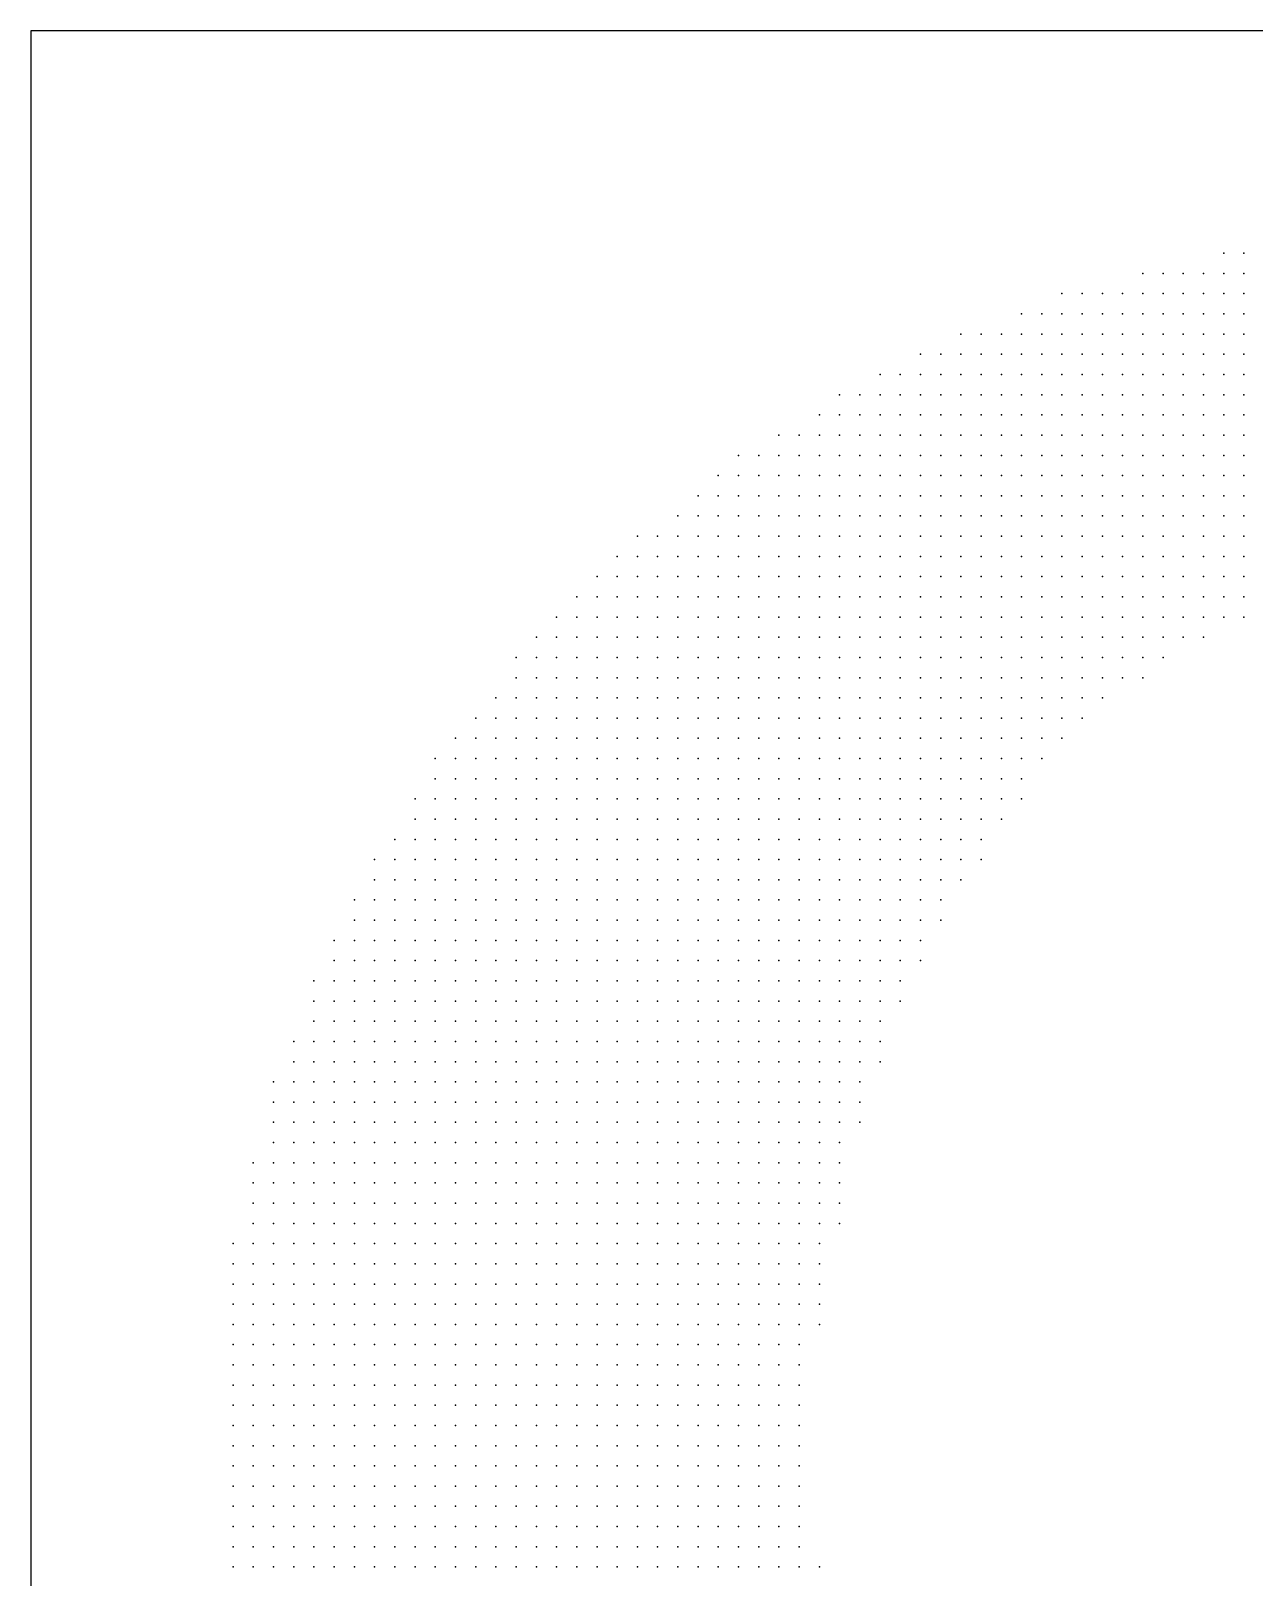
# Model space of a CAD drawing. Header units: millimetres. Extents: x 2848 to 6961, y 1568 to 7914.
# Drawn here: x 3448.3 to 3508.8, y 1643.8 to 1720.3 of the extents above; entities that cross this region are included whole.
import ezdxf

# ---------------------------------------------------------------- set-up
doc = ezdxf.new("R2010")
doc.units = ezdxf.units.MM
doc.header["$PDSIZE"] = -2

msp = doc.modelspace()

# ---------------------------------------------------------------- linework, layer by layer
msp.add_lwpolyline([(3448.282, 1580.289), (3588.282, 1580.289), (3588.282, 1720.289), (3448.282, 1720.289)], close=True)
at = {"color": 240, "true_color": 0xff1a2e}
for p in [(3507.282, 1709.289), (3508.282, 1709.289), (3503.282, 1708.289), (3504.282, 1708.289), (3505.282, 1708.289), (3506.282, 1708.289), (3507.282, 1708.289), (3508.282, 1708.289), (3499.282, 1707.289), (3500.282, 1707.289), (3501.282, 1707.289), (3502.282, 1707.289), (3503.282, 1707.289), (3504.282, 1707.289), (3505.282, 1707.289), (3506.282, 1707.289), (3507.282, 1707.289), (3508.282, 1707.289), (3497.282, 1706.289), (3498.282, 1706.289), (3499.282, 1706.289), (3500.282, 1706.289), (3501.282, 1706.289), (3502.282, 1706.289), (3503.282, 1706.289), (3504.282, 1706.289), (3505.282, 1706.289), (3506.282, 1706.289), (3507.282, 1706.289), (3508.282, 1706.289), (3494.282, 1705.289), (3495.282, 1705.289), (3496.282, 1705.289), (3497.282, 1705.289), (3498.282, 1705.289), (3499.282, 1705.289), (3500.282, 1705.289), (3501.282, 1705.289), (3502.282, 1705.289), (3503.282, 1705.289), (3504.282, 1705.289), (3505.282, 1705.289), (3506.282, 1705.289), (3507.282, 1705.289), (3508.282, 1705.289), (3492.282, 1704.289), (3493.282, 1704.289), (3494.282, 1704.289), (3495.282, 1704.289), (3496.282, 1704.289), (3497.282, 1704.289), (3498.282, 1704.289), (3499.282, 1704.289), (3500.282, 1704.289), (3501.282, 1704.289), (3502.282, 1704.289), (3503.282, 1704.289), (3504.282, 1704.289), (3505.282, 1704.289), (3506.282, 1704.289), (3507.282, 1704.289), (3508.282, 1704.289), (3490.282, 1703.289), (3491.282, 1703.289), (3492.282, 1703.289), (3493.282, 1703.289), (3494.282, 1703.289), (3495.282, 1703.289), (3496.282, 1703.289), (3497.282, 1703.289), (3498.282, 1703.289), (3499.282, 1703.289), (3500.282, 1703.289), (3501.282, 1703.289), (3502.282, 1703.289), (3503.282, 1703.289), (3504.282, 1703.289), (3505.282, 1703.289), (3506.282, 1703.289), (3507.282, 1703.289), (3508.282, 1703.289), (3488.282, 1702.289), (3489.282, 1702.289), (3490.282, 1702.289), (3491.282, 1702.289), (3492.282, 1702.289), (3493.282, 1702.289), (3494.282, 1702.289), (3495.282, 1702.289), (3496.282, 1702.289), (3497.282, 1702.289), (3498.282, 1702.289), (3499.282, 1702.289), (3500.282, 1702.289), (3501.282, 1702.289), (3502.282, 1702.289), (3503.282, 1702.289), (3504.282, 1702.289), (3505.282, 1702.289), (3506.282, 1702.289), (3507.282, 1702.289), (3508.282, 1702.289), (3487.282, 1701.289), (3488.282, 1701.289), (3489.282, 1701.289), (3490.282, 1701.289), (3491.282, 1701.289), (3492.282, 1701.289), (3493.282, 1701.289), (3494.282, 1701.289), (3495.282, 1701.289), (3496.282, 1701.289), (3497.282, 1701.289), (3498.282, 1701.289), (3499.282, 1701.289), (3500.282, 1701.289), (3501.282, 1701.289), (3502.282, 1701.289), (3503.282, 1701.289), (3504.282, 1701.289), (3505.282, 1701.289), (3506.282, 1701.289), (3507.282, 1701.289), (3508.282, 1701.289), (3485.282, 1700.289), (3486.282, 1700.289), (3487.282, 1700.289), (3488.282, 1700.289), (3489.282, 1700.289), (3490.282, 1700.289), (3491.282, 1700.289), (3492.282, 1700.289), (3493.282, 1700.289), (3494.282, 1700.289), (3495.282, 1700.289), (3496.282, 1700.289), (3497.282, 1700.289), (3498.282, 1700.289), (3499.282, 1700.289), (3500.282, 1700.289), (3501.282, 1700.289), (3502.282, 1700.289), (3503.282, 1700.289), (3504.282, 1700.289), (3505.282, 1700.289), (3508.282, 1700.289), (3483.282, 1699.289), (3484.282, 1699.289), (3485.282, 1699.289), (3486.282, 1699.289), (3487.282, 1699.289), (3488.282, 1699.289), (3489.282, 1699.289), (3490.282, 1699.289), (3491.282, 1699.289), (3492.282, 1699.289), (3493.282, 1699.289), (3494.282, 1699.289), (3495.282, 1699.289), (3496.282, 1699.289), (3497.282, 1699.289), (3498.282, 1699.289), (3499.282, 1699.289), (3500.282, 1699.289), (3501.282, 1699.289), (3502.282, 1699.289), (3503.282, 1699.289), (3504.282, 1699.289), (3505.282, 1699.289), (3506.282, 1699.289), (3508.282, 1699.289), (3482.282, 1698.289), (3483.282, 1698.289), (3484.282, 1698.289), (3485.282, 1698.289), (3486.282, 1698.289), (3487.282, 1698.289), (3488.282, 1698.289), (3489.282, 1698.289), (3490.282, 1698.289), (3491.282, 1698.289), (3492.282, 1698.289), (3493.282, 1698.289), (3494.282, 1698.289), (3495.282, 1698.289), (3496.282, 1698.289), (3497.282, 1698.289), (3498.282, 1698.289), (3499.282, 1698.289), (3500.282, 1698.289), (3501.282, 1698.289), (3502.282, 1698.289), (3503.282, 1698.289), (3504.282, 1698.289), (3505.282, 1698.289), (3508.282, 1698.289), (3481.282, 1697.289), (3482.282, 1697.289), (3483.282, 1697.289), (3484.282, 1697.289), (3485.282, 1697.289), (3486.282, 1697.289), (3487.282, 1697.289), (3488.282, 1697.289), (3489.282, 1697.289), (3490.282, 1697.289), (3491.282, 1697.289), (3492.282, 1697.289), (3493.282, 1697.289), (3494.282, 1697.289), (3495.282, 1697.289), (3496.282, 1697.289), (3497.282, 1697.289), (3498.282, 1697.289), (3499.282, 1697.289), (3500.282, 1697.289), (3501.282, 1697.289), (3502.282, 1697.289), (3503.282, 1697.289), (3504.282, 1697.289), (3505.282, 1697.289), (3507.282, 1697.289), (3480.282, 1696.289), (3481.282, 1696.289), (3482.282, 1696.289), (3483.282, 1696.289), (3484.282, 1696.289), (3485.282, 1696.289), (3486.282, 1696.289), (3487.282, 1696.289), (3488.282, 1696.289), (3489.282, 1696.289), (3490.282, 1696.289), (3491.282, 1696.289), (3492.282, 1696.289), (3493.282, 1696.289), (3494.282, 1696.289), (3495.282, 1696.289), (3496.282, 1696.289), (3497.282, 1696.289), (3498.282, 1696.289), (3499.282, 1696.289), (3500.282, 1696.289), (3501.282, 1696.289), (3502.282, 1696.289), (3503.282, 1696.289), (3504.282, 1696.289), (3505.282, 1696.289), (3506.282, 1696.289), (3478.282, 1695.289), (3479.282, 1695.289), (3480.282, 1695.289), (3481.282, 1695.289), (3482.282, 1695.289), (3483.282, 1695.289), (3484.282, 1695.289), (3485.282, 1695.289), (3486.282, 1695.289), (3487.282, 1695.289), (3488.282, 1695.289), (3489.282, 1695.289), (3490.282, 1695.289), (3491.282, 1695.289), (3492.282, 1695.289), (3493.282, 1695.289), (3494.282, 1695.289), (3495.282, 1695.289), (3496.282, 1695.289), (3497.282, 1695.289), (3498.282, 1695.289), (3499.282, 1695.289), (3500.282, 1695.289), (3501.282, 1695.289), (3502.282, 1695.289), (3503.282, 1695.289), (3504.282, 1695.289), (3505.282, 1695.289), (3477.282, 1694.289), (3478.282, 1694.289), (3479.282, 1694.289), (3480.282, 1694.289), (3481.282, 1694.289), (3482.282, 1694.289), (3483.282, 1694.289), (3484.282, 1694.289), (3485.282, 1694.289), (3486.282, 1694.289), (3487.282, 1694.289), (3488.282, 1694.289), (3489.282, 1694.289), (3490.282, 1694.289), (3491.282, 1694.289), (3492.282, 1694.289), (3493.282, 1694.289), (3494.282, 1694.289), (3495.282, 1694.289), (3496.282, 1694.289), (3497.282, 1694.289), (3498.282, 1694.289), (3499.282, 1694.289), (3500.282, 1694.289), (3501.282, 1694.289), (3502.282, 1694.289), (3503.282, 1694.289), (3504.282, 1694.289), (3505.282, 1694.289), (3476.282, 1693.289), (3480.282, 1693.289), (3482.282, 1693.289), (3483.282, 1693.289), (3484.282, 1693.289), (3485.282, 1693.289), (3486.282, 1693.289), (3487.282, 1693.289), (3488.282, 1693.289), (3489.282, 1693.289), (3490.282, 1693.289), (3491.282, 1693.289), (3492.282, 1693.289), (3493.282, 1693.289), (3494.282, 1693.289), (3495.282, 1693.289), (3496.282, 1693.289), (3497.282, 1693.289), (3499.282, 1693.289), (3500.282, 1693.289), (3501.282, 1693.289), (3475.282, 1692.289), (3476.282, 1692.289), (3482.282, 1692.289), (3483.282, 1692.289), (3484.282, 1692.289), (3485.282, 1692.289), (3486.282, 1692.289), (3487.282, 1692.289), (3488.282, 1692.289), (3489.282, 1692.289), (3490.282, 1692.289), (3491.282, 1692.289), (3492.282, 1692.289), (3493.282, 1692.289), (3494.282, 1692.289), (3495.282, 1692.289), (3496.282, 1692.289), (3497.282, 1692.289), (3502.282, 1692.289), (3474.282, 1691.289), (3475.282, 1691.289), (3476.282, 1691.289), (3478.282, 1691.289), (3480.282, 1691.289), (3482.282, 1691.289), (3483.282, 1691.289), (3484.282, 1691.289), (3485.282, 1691.289), (3486.282, 1691.289), (3487.282, 1691.289), (3488.282, 1691.289), (3489.282, 1691.289), (3490.282, 1691.289), (3491.282, 1691.289), (3492.282, 1691.289), (3493.282, 1691.289), (3494.282, 1691.289), (3495.282, 1691.289), (3496.282, 1691.289), (3497.282, 1691.289), (3498.282, 1691.289), (3499.282, 1691.289), (3473.282, 1690.289), (3474.282, 1690.289), (3475.282, 1690.289), (3476.282, 1690.289), (3478.282, 1690.289), (3480.282, 1690.289), (3481.282, 1690.289), (3482.282, 1690.289), (3483.282, 1690.289), (3484.282, 1690.289), (3485.282, 1690.289), (3486.282, 1690.289), (3487.282, 1690.289), (3488.282, 1690.289), (3489.282, 1690.289), (3490.282, 1690.289), (3491.282, 1690.289), (3492.282, 1690.289), (3493.282, 1690.289), (3494.282, 1690.289), (3495.282, 1690.289), (3496.282, 1690.289), (3497.282, 1690.289), (3472.282, 1689.289), (3473.282, 1689.289), (3474.282, 1689.289), (3475.282, 1689.289), (3476.282, 1689.289), (3478.282, 1689.289), (3479.282, 1689.289), (3481.282, 1689.289), (3482.282, 1689.289), (3483.282, 1689.289), (3484.282, 1689.289), (3485.282, 1689.289), (3486.282, 1689.289), (3487.282, 1689.289), (3488.282, 1689.289), (3489.282, 1689.289), (3490.282, 1689.289), (3491.282, 1689.289), (3492.282, 1689.289), (3493.282, 1689.289), (3494.282, 1689.289), (3495.282, 1689.289), (3496.282, 1689.289), (3497.282, 1689.289), (3472.282, 1688.289), (3473.282, 1688.289), (3474.282, 1688.289), (3475.282, 1688.289), (3476.282, 1688.289), (3478.282, 1688.289), (3481.282, 1688.289), (3482.282, 1688.289), (3483.282, 1688.289), (3484.282, 1688.289), (3485.282, 1688.289), (3486.282, 1688.289), (3487.282, 1688.289), (3488.282, 1688.289), (3489.282, 1688.289), (3490.282, 1688.289), (3491.282, 1688.289), (3492.282, 1688.289), (3493.282, 1688.289), (3494.282, 1688.289), (3495.282, 1688.289), (3496.282, 1688.289), (3497.282, 1688.289), (3498.282, 1688.289), (3471.282, 1687.289), (3472.282, 1687.289), (3473.282, 1687.289), (3474.282, 1687.289), (3475.282, 1687.289), (3476.282, 1687.289), (3477.282, 1687.289), (3481.282, 1687.289), (3482.282, 1687.289), (3483.282, 1687.289), (3484.282, 1687.289), (3485.282, 1687.289), (3486.282, 1687.289), (3487.282, 1687.289), (3488.282, 1687.289), (3489.282, 1687.289), (3490.282, 1687.289), (3491.282, 1687.289), (3492.282, 1687.289), (3493.282, 1687.289), (3494.282, 1687.289), (3495.282, 1687.289), (3496.282, 1687.289), (3497.282, 1687.289), (3498.282, 1687.289), (3470.282, 1686.289), (3471.282, 1686.289), (3472.282, 1686.289), (3473.282, 1686.289), (3474.282, 1686.289), (3475.282, 1686.289), (3476.282, 1686.289), (3477.282, 1686.289), (3478.282, 1686.289), (3481.282, 1686.289), (3482.282, 1686.289), (3483.282, 1686.289), (3484.282, 1686.289), (3485.282, 1686.289), (3486.282, 1686.289), (3487.282, 1686.289), (3488.282, 1686.289), (3489.282, 1686.289), (3490.282, 1686.289), (3491.282, 1686.289), (3492.282, 1686.289), (3493.282, 1686.289), (3494.282, 1686.289), (3495.282, 1686.289), (3496.282, 1686.289), (3497.282, 1686.289), (3469.282, 1685.289), (3470.282, 1685.289), (3471.282, 1685.289), (3472.282, 1685.289), (3473.282, 1685.289), (3474.282, 1685.289), (3475.282, 1685.289), (3476.282, 1685.289), (3477.282, 1685.289), (3478.282, 1685.289), (3479.282, 1685.289), (3480.282, 1685.289), (3481.282, 1685.289), (3482.282, 1685.289), (3483.282, 1685.289), (3484.282, 1685.289), (3485.282, 1685.289), (3486.282, 1685.289), (3487.282, 1685.289), (3488.282, 1685.289), (3489.282, 1685.289), (3490.282, 1685.289), (3491.282, 1685.289), (3492.282, 1685.289), (3493.282, 1685.289), (3494.282, 1685.289), (3495.282, 1685.289), (3496.282, 1685.289), (3497.282, 1685.289), (3468.282, 1684.289), (3469.282, 1684.289), (3470.282, 1684.289), (3471.282, 1684.289), (3472.282, 1684.289), (3473.282, 1684.289), (3474.282, 1684.289), (3475.282, 1684.289), (3476.282, 1684.289), (3477.282, 1684.289), (3478.282, 1684.289), (3479.282, 1684.289), (3480.282, 1684.289), (3481.282, 1684.289), (3482.282, 1684.289), (3483.282, 1684.289), (3484.282, 1684.289), (3485.282, 1684.289), (3486.282, 1684.289), (3487.282, 1684.289), (3488.282, 1684.289), (3489.282, 1684.289), (3490.282, 1684.289), (3491.282, 1684.289), (3492.282, 1684.289), (3493.282, 1684.289), (3494.282, 1684.289), (3495.282, 1684.289), (3496.282, 1684.289), (3497.282, 1684.289), (3468.282, 1683.289), (3469.282, 1683.289), (3470.282, 1683.289), (3471.282, 1683.289), (3472.282, 1683.289), (3473.282, 1683.289), (3474.282, 1683.289), (3475.282, 1683.289), (3476.282, 1683.289), (3477.282, 1683.289), (3478.282, 1683.289), (3479.282, 1683.289), (3480.282, 1683.289), (3481.282, 1683.289), (3482.282, 1683.289), (3483.282, 1683.289), (3484.282, 1683.289), (3485.282, 1683.289), (3486.282, 1683.289), (3487.282, 1683.289), (3488.282, 1683.289), (3489.282, 1683.289), (3490.282, 1683.289), (3491.282, 1683.289), (3492.282, 1683.289), (3493.282, 1683.289), (3494.282, 1683.289), (3495.282, 1683.289), (3496.282, 1683.289), (3497.282, 1683.289), (3467.282, 1682.289), (3468.282, 1682.289), (3469.282, 1682.289), (3470.282, 1682.289), (3471.282, 1682.289), (3472.282, 1682.289), (3473.282, 1682.289), (3474.282, 1682.289), (3475.282, 1682.289), (3476.282, 1682.289), (3477.282, 1682.289), (3478.282, 1682.289), (3479.282, 1682.289), (3480.282, 1682.289), (3481.282, 1682.289), (3482.282, 1682.289), (3483.282, 1682.289), (3484.282, 1682.289), (3485.282, 1682.289), (3486.282, 1682.289), (3487.282, 1682.289), (3488.282, 1682.289), (3489.282, 1682.289), (3490.282, 1682.289), (3491.282, 1682.289), (3492.282, 1682.289), (3493.282, 1682.289), (3494.282, 1682.289), (3495.282, 1682.289), (3496.282, 1682.289), (3497.282, 1682.289), (3467.282, 1681.289), (3468.282, 1681.289), (3469.282, 1681.289), (3470.282, 1681.289), (3471.282, 1681.289), (3472.282, 1681.289), (3473.282, 1681.289), (3474.282, 1681.289), (3475.282, 1681.289), (3476.282, 1681.289), (3477.282, 1681.289), (3478.282, 1681.289), (3479.282, 1681.289), (3480.282, 1681.289), (3481.282, 1681.289), (3482.282, 1681.289), (3483.282, 1681.289), (3484.282, 1681.289), (3485.282, 1681.289), (3486.282, 1681.289), (3487.282, 1681.289), (3488.282, 1681.289), (3489.282, 1681.289), (3490.282, 1681.289), (3491.282, 1681.289), (3492.282, 1681.289), (3493.282, 1681.289), (3494.282, 1681.289), (3495.282, 1681.289), (3496.282, 1681.289), (3466.282, 1680.289), (3467.282, 1680.289), (3468.282, 1680.289), (3469.282, 1680.289), (3470.282, 1680.289), (3471.282, 1680.289), (3472.282, 1680.289), (3473.282, 1680.289), (3474.282, 1680.289), (3475.282, 1680.289), (3476.282, 1680.289), (3477.282, 1680.289), (3478.282, 1680.289), (3479.282, 1680.289), (3480.282, 1680.289), (3481.282, 1680.289), (3482.282, 1680.289), (3483.282, 1680.289), (3484.282, 1680.289), (3485.282, 1680.289), (3486.282, 1680.289), (3487.282, 1680.289), (3488.282, 1680.289), (3489.282, 1680.289), (3490.282, 1680.289), (3491.282, 1680.289), (3492.282, 1680.289), (3493.282, 1680.289), (3494.282, 1680.289), (3495.282, 1680.289), (3465.282, 1679.289), (3466.282, 1679.289), (3467.282, 1679.289), (3468.282, 1679.289), (3469.282, 1679.289), (3470.282, 1679.289), (3471.282, 1679.289), (3472.282, 1679.289), (3473.282, 1679.289), (3474.282, 1679.289), (3475.282, 1679.289), (3476.282, 1679.289), (3477.282, 1679.289), (3478.282, 1679.289), (3479.282, 1679.289), (3480.282, 1679.289), (3481.282, 1679.289), (3482.282, 1679.289), (3483.282, 1679.289), (3484.282, 1679.289), (3485.282, 1679.289), (3486.282, 1679.289), (3487.282, 1679.289), (3488.282, 1679.289), (3489.282, 1679.289), (3490.282, 1679.289), (3491.282, 1679.289), (3492.282, 1679.289), (3493.282, 1679.289), (3494.282, 1679.289), (3495.282, 1679.289), (3465.282, 1678.289), (3466.282, 1678.289), (3467.282, 1678.289), (3468.282, 1678.289), (3469.282, 1678.289), (3470.282, 1678.289), (3471.282, 1678.289), (3472.282, 1678.289), (3473.282, 1678.289), (3474.282, 1678.289), (3475.282, 1678.289), (3476.282, 1678.289), (3477.282, 1678.289), (3478.282, 1678.289), (3479.282, 1678.289), (3480.282, 1678.289), (3481.282, 1678.289), (3482.282, 1678.289), (3483.282, 1678.289), (3484.282, 1678.289), (3485.282, 1678.289), (3486.282, 1678.289), (3487.282, 1678.289), (3488.282, 1678.289), (3489.282, 1678.289), (3490.282, 1678.289), (3491.282, 1678.289), (3492.282, 1678.289), (3493.282, 1678.289), (3494.282, 1678.289), (3464.282, 1677.289), (3465.282, 1677.289), (3466.282, 1677.289), (3467.282, 1677.289), (3468.282, 1677.289), (3469.282, 1677.289), (3470.282, 1677.289), (3471.282, 1677.289), (3472.282, 1677.289), (3473.282, 1677.289), (3474.282, 1677.289), (3475.282, 1677.289), (3476.282, 1677.289), (3477.282, 1677.289), (3478.282, 1677.289), (3479.282, 1677.289), (3480.282, 1677.289), (3481.282, 1677.289), (3482.282, 1677.289), (3483.282, 1677.289), (3484.282, 1677.289), (3485.282, 1677.289), (3486.282, 1677.289), (3487.282, 1677.289), (3488.282, 1677.289), (3489.282, 1677.289), (3490.282, 1677.289), (3491.282, 1677.289), (3492.282, 1677.289), (3493.282, 1677.289), (3464.282, 1676.289), (3465.282, 1676.289), (3466.282, 1676.289), (3467.282, 1676.289), (3468.282, 1676.289), (3469.282, 1676.289), (3470.282, 1676.289), (3471.282, 1676.289), (3472.282, 1676.289), (3473.282, 1676.289), (3474.282, 1676.289), (3475.282, 1676.289), (3476.282, 1676.289), (3477.282, 1676.289), (3478.282, 1676.289), (3479.282, 1676.289), (3480.282, 1676.289), (3481.282, 1676.289), (3482.282, 1676.289), (3483.282, 1676.289), (3484.282, 1676.289), (3485.282, 1676.289), (3486.282, 1676.289), (3487.282, 1676.289), (3488.282, 1676.289), (3489.282, 1676.289), (3490.282, 1676.289), (3491.282, 1676.289), (3492.282, 1676.289), (3493.282, 1676.289), (3463.282, 1675.289), (3464.282, 1675.289), (3465.282, 1675.289), (3466.282, 1675.289), (3467.282, 1675.289), (3468.282, 1675.289), (3469.282, 1675.289), (3470.282, 1675.289), (3471.282, 1675.289), (3472.282, 1675.289), (3473.282, 1675.289), (3474.282, 1675.289), (3475.282, 1675.289), (3476.282, 1675.289), (3477.282, 1675.289), (3478.282, 1675.289), (3479.282, 1675.289), (3480.282, 1675.289), (3481.282, 1675.289), (3482.282, 1675.289), (3483.282, 1675.289), (3484.282, 1675.289), (3485.282, 1675.289), (3486.282, 1675.289), (3487.282, 1675.289), (3488.282, 1675.289), (3489.282, 1675.289), (3490.282, 1675.289), (3491.282, 1675.289), (3492.282, 1675.289), (3463.282, 1674.289), (3464.282, 1674.289), (3465.282, 1674.289), (3466.282, 1674.289), (3467.282, 1674.289), (3468.282, 1674.289), (3469.282, 1674.289), (3470.282, 1674.289), (3471.282, 1674.289), (3472.282, 1674.289), (3473.282, 1674.289), (3474.282, 1674.289), (3475.282, 1674.289), (3476.282, 1674.289), (3477.282, 1674.289), (3478.282, 1674.289), (3479.282, 1674.289), (3480.282, 1674.289), (3481.282, 1674.289), (3482.282, 1674.289), (3483.282, 1674.289), (3484.282, 1674.289), (3485.282, 1674.289), (3486.282, 1674.289), (3487.282, 1674.289), (3488.282, 1674.289), (3489.282, 1674.289), (3490.282, 1674.289), (3491.282, 1674.289), (3492.282, 1674.289), (3462.282, 1673.289), (3463.282, 1673.289), (3464.282, 1673.289), (3465.282, 1673.289), (3466.282, 1673.289), (3467.282, 1673.289), (3468.282, 1673.289), (3469.282, 1673.289), (3470.282, 1673.289), (3471.282, 1673.289), (3472.282, 1673.289), (3473.282, 1673.289), (3474.282, 1673.289), (3475.282, 1673.289), (3476.282, 1673.289), (3477.282, 1673.289), (3478.282, 1673.289), (3479.282, 1673.289), (3480.282, 1673.289), (3481.282, 1673.289), (3482.282, 1673.289), (3483.282, 1673.289), (3484.282, 1673.289), (3485.282, 1673.289), (3486.282, 1673.289), (3487.282, 1673.289), (3488.282, 1673.289), (3489.282, 1673.289), (3490.282, 1673.289), (3491.282, 1673.289), (3462.282, 1672.289), (3463.282, 1672.289), (3464.282, 1672.289), (3465.282, 1672.289), (3466.282, 1672.289), (3467.282, 1672.289), (3468.282, 1672.289), (3469.282, 1672.289), (3470.282, 1672.289), (3471.282, 1672.289), (3472.282, 1672.289), (3473.282, 1672.289), (3474.282, 1672.289), (3475.282, 1672.289), (3476.282, 1672.289), (3477.282, 1672.289), (3478.282, 1672.289), (3479.282, 1672.289), (3480.282, 1672.289), (3481.282, 1672.289), (3482.282, 1672.289), (3483.282, 1672.289), (3484.282, 1672.289), (3485.282, 1672.289), (3486.282, 1672.289), (3487.282, 1672.289), (3488.282, 1672.289), (3489.282, 1672.289), (3490.282, 1672.289), (3491.282, 1672.289), (3462.282, 1671.289), (3463.282, 1671.289), (3464.282, 1671.289), (3465.282, 1671.289), (3466.282, 1671.289), (3467.282, 1671.289), (3468.282, 1671.289), (3469.282, 1671.289), (3470.282, 1671.289), (3471.282, 1671.289), (3472.282, 1671.289), (3473.282, 1671.289), (3474.282, 1671.289), (3475.282, 1671.289), (3476.282, 1671.289), (3481.282, 1671.289), (3482.282, 1671.289), (3483.282, 1671.289), (3484.282, 1671.289), (3485.282, 1671.289), (3486.282, 1671.289), (3487.282, 1671.289), (3488.282, 1671.289), (3489.282, 1671.289), (3490.282, 1671.289), (3461.282, 1670.289), (3462.282, 1670.289), (3463.282, 1670.289), (3464.282, 1670.289), (3465.282, 1670.289), (3466.282, 1670.289), (3467.282, 1670.289), (3468.282, 1670.289), (3469.282, 1670.289), (3470.282, 1670.289), (3471.282, 1670.289), (3472.282, 1670.289), (3473.282, 1670.289), (3474.282, 1670.289), (3475.282, 1670.289), (3476.282, 1670.289), (3481.282, 1670.289), (3482.282, 1670.289), (3483.282, 1670.289), (3484.282, 1670.289), (3485.282, 1670.289), (3486.282, 1670.289), (3487.282, 1670.289), (3488.282, 1670.289), (3489.282, 1670.289), (3490.282, 1670.289), (3461.282, 1669.289), (3462.282, 1669.289), (3463.282, 1669.289), (3464.282, 1669.289), (3465.282, 1669.289), (3466.282, 1669.289), (3467.282, 1669.289), (3468.282, 1669.289), (3469.282, 1669.289), (3470.282, 1669.289), (3471.282, 1669.289), (3472.282, 1669.289), (3473.282, 1669.289), (3474.282, 1669.289), (3475.282, 1669.289), (3476.282, 1669.289), (3481.282, 1669.289), (3482.282, 1669.289), (3483.282, 1669.289), (3484.282, 1669.289), (3485.282, 1669.289), (3486.282, 1669.289), (3487.282, 1669.289), (3488.282, 1669.289), (3489.282, 1669.289), (3490.282, 1669.289), (3460.282, 1668.289), (3461.282, 1668.289), (3462.282, 1668.289), (3463.282, 1668.289), (3464.282, 1668.289), (3465.282, 1668.289), (3466.282, 1668.289), (3467.282, 1668.289), (3468.282, 1668.289), (3469.282, 1668.289), (3470.282, 1668.289), (3471.282, 1668.289), (3472.282, 1668.289), (3473.282, 1668.289), (3474.282, 1668.289), (3475.282, 1668.289), (3476.282, 1668.289), (3481.282, 1668.289), (3482.282, 1668.289), (3483.282, 1668.289), (3484.282, 1668.289), (3485.282, 1668.289), (3486.282, 1668.289), (3487.282, 1668.289), (3488.282, 1668.289), (3489.282, 1668.289), (3460.282, 1667.289), (3461.282, 1667.289), (3462.282, 1667.289), (3463.282, 1667.289), (3464.282, 1667.289), (3465.282, 1667.289), (3466.282, 1667.289), (3467.282, 1667.289), (3468.282, 1667.289), (3469.282, 1667.289), (3470.282, 1667.289), (3471.282, 1667.289), (3472.282, 1667.289), (3473.282, 1667.289), (3474.282, 1667.289), (3475.282, 1667.289), (3476.282, 1667.289), (3481.282, 1667.289), (3482.282, 1667.289), (3483.282, 1667.289), (3484.282, 1667.289), (3485.282, 1667.289), (3486.282, 1667.289), (3487.282, 1667.289), (3488.282, 1667.289), (3489.282, 1667.289), (3460.282, 1666.289), (3461.282, 1666.289), (3462.282, 1666.289), (3463.282, 1666.289), (3464.282, 1666.289), (3465.282, 1666.289), (3466.282, 1666.289), (3467.282, 1666.289), (3468.282, 1666.289), (3469.282, 1666.289), (3470.282, 1666.289), (3471.282, 1666.289), (3472.282, 1666.289), (3473.282, 1666.289), (3474.282, 1666.289), (3475.282, 1666.289), (3476.282, 1666.289), (3481.282, 1666.289), (3482.282, 1666.289), (3483.282, 1666.289), (3484.282, 1666.289), (3485.282, 1666.289), (3486.282, 1666.289), (3487.282, 1666.289), (3488.282, 1666.289), (3489.282, 1666.289), (3460.282, 1665.289), (3461.282, 1665.289), (3462.282, 1665.289), (3463.282, 1665.289), (3464.282, 1665.289), (3465.282, 1665.289), (3466.282, 1665.289), (3467.282, 1665.289), (3468.282, 1665.289), (3469.282, 1665.289), (3470.282, 1665.289), (3471.282, 1665.289), (3472.282, 1665.289), (3473.282, 1665.289), (3474.282, 1665.289), (3475.282, 1665.289), (3476.282, 1665.289), (3481.282, 1665.289), (3482.282, 1665.289), (3483.282, 1665.289), (3484.282, 1665.289), (3485.282, 1665.289), (3486.282, 1665.289), (3487.282, 1665.289), (3488.282, 1665.289), (3459.282, 1664.289), (3460.282, 1664.289), (3461.282, 1664.289), (3462.282, 1664.289), (3463.282, 1664.289), (3464.282, 1664.289), (3465.282, 1664.289), (3466.282, 1664.289), (3467.282, 1664.289), (3468.282, 1664.289), (3469.282, 1664.289), (3470.282, 1664.289), (3471.282, 1664.289), (3472.282, 1664.289), (3473.282, 1664.289), (3474.282, 1664.289), (3475.282, 1664.289), (3476.282, 1664.289), (3481.282, 1664.289), (3482.282, 1664.289), (3483.282, 1664.289), (3484.282, 1664.289), (3485.282, 1664.289), (3486.282, 1664.289), (3487.282, 1664.289), (3488.282, 1664.289), (3459.282, 1663.289), (3460.282, 1663.289), (3461.282, 1663.289), (3462.282, 1663.289), (3463.282, 1663.289), (3464.282, 1663.289), (3465.282, 1663.289), (3466.282, 1663.289), (3467.282, 1663.289), (3468.282, 1663.289), (3469.282, 1663.289), (3470.282, 1663.289), (3471.282, 1663.289), (3472.282, 1663.289), (3473.282, 1663.289), (3474.282, 1663.289), (3475.282, 1663.289), (3476.282, 1663.289), (3481.282, 1663.289), (3482.282, 1663.289), (3483.282, 1663.289), (3484.282, 1663.289), (3485.282, 1663.289), (3486.282, 1663.289), (3487.282, 1663.289), (3488.282, 1663.289), (3459.282, 1662.289), (3460.282, 1662.289), (3461.282, 1662.289), (3462.282, 1662.289), (3463.282, 1662.289), (3464.282, 1662.289), (3465.282, 1662.289), (3466.282, 1662.289), (3467.282, 1662.289), (3468.282, 1662.289), (3469.282, 1662.289), (3470.282, 1662.289), (3471.282, 1662.289), (3472.282, 1662.289), (3473.282, 1662.289), (3474.282, 1662.289), (3475.282, 1662.289), (3476.282, 1662.289), (3481.282, 1662.289), (3482.282, 1662.289), (3483.282, 1662.289), (3484.282, 1662.289), (3485.282, 1662.289), (3486.282, 1662.289), (3487.282, 1662.289), (3488.282, 1662.289), (3462.282, 1661.289), (3463.282, 1661.289), (3464.282, 1661.289), (3465.282, 1661.289), (3466.282, 1661.289), (3467.282, 1661.289), (3468.282, 1661.289), (3469.282, 1661.289), (3470.282, 1661.289), (3471.282, 1661.289), (3472.282, 1661.289), (3473.282, 1661.289), (3474.282, 1661.289), (3475.282, 1661.289), (3476.282, 1661.289), (3481.282, 1661.289), (3482.282, 1661.289), (3483.282, 1661.289), (3484.282, 1661.289), (3485.282, 1661.289), (3486.282, 1661.289), (3487.282, 1661.289), (3488.282, 1661.289), (3462.282, 1660.289), (3463.282, 1660.289), (3464.282, 1660.289), (3465.282, 1660.289), (3466.282, 1660.289), (3467.282, 1660.289), (3468.282, 1660.289), (3469.282, 1660.289), (3470.282, 1660.289), (3471.282, 1660.289), (3472.282, 1660.289), (3473.282, 1660.289), (3474.282, 1660.289), (3475.282, 1660.289), (3476.282, 1660.289), (3481.282, 1660.289), (3482.282, 1660.289), (3483.282, 1660.289), (3484.282, 1660.289), (3485.282, 1660.289), (3486.282, 1660.289), (3487.282, 1660.289), (3481.282, 1659.289), (3482.282, 1659.289), (3483.282, 1659.289), (3484.282, 1659.289), (3485.282, 1659.289), (3486.282, 1659.289), (3487.282, 1659.289), (3481.282, 1658.289), (3482.282, 1658.289), (3483.282, 1658.289), (3484.282, 1658.289), (3485.282, 1658.289), (3486.282, 1658.289), (3487.282, 1658.289), (3481.282, 1657.289), (3482.282, 1657.289), (3483.282, 1657.289), (3484.282, 1657.289), (3485.282, 1657.289), (3486.282, 1657.289), (3487.282, 1657.289), (3481.282, 1656.289), (3482.282, 1656.289), (3483.282, 1656.289), (3484.282, 1656.289), (3485.282, 1656.289), (3486.282, 1656.289), (3487.282, 1656.289), (3481.282, 1655.289), (3482.282, 1655.289), (3483.282, 1655.289), (3484.282, 1655.289), (3485.282, 1655.289), (3486.282, 1655.289), (3481.282, 1654.289), (3482.282, 1654.289), (3483.282, 1654.289), (3484.282, 1654.289), (3485.282, 1654.289), (3486.282, 1654.289), (3481.282, 1653.289), (3482.282, 1653.289), (3483.282, 1653.289), (3484.282, 1653.289), (3485.282, 1653.289), (3486.282, 1653.289), (3486.282, 1652.289), (3486.282, 1651.289), (3486.282, 1650.289), (3486.282, 1649.289), (3486.282, 1648.289), (3486.282, 1647.289), (3486.282, 1646.289), (3486.282, 1645.289), (3486.282, 1644.289), (3487.282, 1644.289)]:
    msp.add_point(p, dxfattribs=at)
at = {"color": 240, "true_color": 0xfe1b2e}
for p in [(3506.282, 1700.289), (3507.282, 1698.289), (3481.282, 1692.289), (3498.282, 1692.289), (3501.282, 1692.289), (3479.282, 1691.289), (3501.282, 1690.289), (3499.282, 1689.289), (3479.282, 1687.289), (3477.282, 1671.289), (3478.282, 1671.289), (3479.282, 1671.289), (3480.282, 1671.289), (3477.282, 1670.289), (3478.282, 1670.289), (3479.282, 1670.289), (3480.282, 1670.289), (3477.282, 1669.289), (3478.282, 1669.289), (3479.282, 1669.289), (3480.282, 1669.289), (3477.282, 1668.289), (3478.282, 1668.289), (3479.282, 1668.289), (3480.282, 1668.289), (3477.282, 1667.289), (3478.282, 1667.289), (3479.282, 1667.289), (3480.282, 1667.289), (3477.282, 1666.289), (3478.282, 1666.289), (3479.282, 1666.289), (3480.282, 1666.289), (3477.282, 1665.289), (3478.282, 1665.289), (3479.282, 1665.289), (3480.282, 1665.289)]:
    msp.add_point(p, dxfattribs=at)
at = {"color": 240, "true_color": 0xfe192d}
for p in [(3507.282, 1700.289), (3508.282, 1697.289), (3481.282, 1693.289), (3502.282, 1693.289), (3504.282, 1693.289), (3477.282, 1692.289), (3499.282, 1690.289), (3477.282, 1689.289)]:
    msp.add_point(p, dxfattribs=at)
at = {"color": 240, "true_color": 0xff1b2f}
for p in [(3507.282, 1699.289), (3507.282, 1696.289), (3508.282, 1696.289), (3506.282, 1695.289), (3479.282, 1692.289), (3498.282, 1690.289)]:
    msp.add_point(p, dxfattribs=at)
at = {"color": 240, "true_color": 0xff1c2f}
for p in [(3506.282, 1698.289), (3498.282, 1693.289)]:
    msp.add_point(p, dxfattribs=at)
at = {"color": 240, "true_color": 0xff192e}
msp.add_point((3506.282, 1697.289), dxfattribs=at)
at = {"color": 240, "true_color": 0xfd1a2d}
for p in [(3507.282, 1695.289), (3500.282, 1691.289), (3480.282, 1688.289), (3499.282, 1688.289), (3477.282, 1664.289), (3478.282, 1664.289), (3479.282, 1664.289), (3480.282, 1664.289), (3477.282, 1663.289), (3478.282, 1663.289), (3479.282, 1663.289), (3480.282, 1663.289), (3477.282, 1662.289), (3478.282, 1662.289), (3479.282, 1662.289), (3480.282, 1662.289)]:
    msp.add_point(p, dxfattribs=at)
at = {"color": 240, "true_color": 0xff1a2f}
for p in [(3508.282, 1695.289), (3500.282, 1690.289), (3503.282, 1690.289), (3479.282, 1686.289)]:
    msp.add_point(p, dxfattribs=at)
at = {"color": 240, "true_color": 0xfd1a2e}
for p in [(3506.282, 1694.289), (3505.282, 1693.289)]:
    msp.add_point(p, dxfattribs=at)
at = {"color": 240, "true_color": 0xfe1b2f}
for p in [(3507.282, 1694.289), (3481.282, 1691.289), (3477.282, 1690.289), (3479.282, 1690.289), (3502.282, 1690.289), (3480.282, 1689.289), (3477.282, 1688.289), (3478.282, 1687.289)]:
    msp.add_point(p, dxfattribs=at)
at = {"color": 240, "true_color": 0xff1c30}
for p in [(3508.282, 1694.289), (3478.282, 1692.289)]:
    msp.add_point(p, dxfattribs=at)
at = {"color": 240, "true_color": 0xfe1226}
msp.add_point((3477.282, 1693.289), dxfattribs=at)
at = {"color": 240, "true_color": 0xff192b}
msp.add_point((3478.282, 1693.289), dxfattribs=at)
at = {"color": 240, "true_color": 0xff1c33}
msp.add_point((3479.282, 1693.289), dxfattribs=at)
at = {"color": 240, "true_color": 0xff1c2d}
msp.add_point((3503.282, 1693.289), dxfattribs=at)
at = {"color": 240, "true_color": 0xfe1c32}
msp.add_point((3506.282, 1693.289), dxfattribs=at)
at = {"color": 240, "true_color": 0xf71d2d}
msp.add_point((3507.282, 1693.289), dxfattribs=at)
at = {"color": 12, "true_color": 0xba0c0e}
msp.add_point((3508.282, 1693.289), dxfattribs=at)
at = {"color": 240, "true_color": 0xff1b2c}
for p in [(3480.282, 1692.289), (3498.282, 1689.289)]:
    msp.add_point(p, dxfattribs=at)
at = {"color": 240, "true_color": 0xff1a2c}
for p in [(3499.282, 1692.289), (3500.282, 1692.289), (3479.282, 1688.289)]:
    msp.add_point(p, dxfattribs=at)
at = {"color": 240, "true_color": 0xfd1a2b}
msp.add_point((3503.282, 1692.289), dxfattribs=at)
at = {"color": 240, "true_color": 0xfc192d}
for p in [(3504.282, 1692.289), (3463.282, 1658.289)]:
    msp.add_point(p, dxfattribs=at)
at = {"color": 240, "true_color": 0xff2032}
msp.add_point((3505.282, 1692.289), dxfattribs=at)
at = {"color": 242, "true_color": 0xe81621}
msp.add_point((3506.282, 1692.289), dxfattribs=at)
at = {"color": 14, "true_color": 0xa50100}
msp.add_point((3507.282, 1692.289), dxfattribs=at)
at = {"color": 14, "true_color": 0xa30806}
msp.add_point((3508.282, 1692.289), dxfattribs=at)
at = {"color": 240, "true_color": 0xff1d30}
msp.add_point((3477.282, 1691.289), dxfattribs=at)
at = {"color": 240, "true_color": 0xfe1b2c}
msp.add_point((3501.282, 1691.289), dxfattribs=at)
at = {"color": 240, "true_color": 0xfe192e}
msp.add_point((3502.282, 1691.289), dxfattribs=at)
at = {"color": 240, "true_color": 0xfd1b2f}
msp.add_point((3503.282, 1691.289), dxfattribs=at)
at = {"color": 240, "true_color": 0xff1f37}
msp.add_point((3504.282, 1691.289), dxfattribs=at)
at = {"color": 12, "true_color": 0xd3080e}
msp.add_point((3505.282, 1691.289), dxfattribs=at)
at = {"color": 14, "true_color": 0xa50505}
msp.add_point((3506.282, 1691.289), dxfattribs=at)
at = {"color": 24, "true_color": 0xb12322}
msp.add_point((3507.282, 1691.289), dxfattribs=at)
at = {"color": 14, "true_color": 0x9f0000}
for p in [(3508.282, 1691.289), (3506.282, 1690.289), (3504.282, 1689.289), (3503.282, 1688.289)]:
    msp.add_point(p, dxfattribs=at)
at = {"color": 12, "true_color": 0xc7020b}
msp.add_point((3504.282, 1690.289), dxfattribs=at)
at = {"color": 15, "true_color": 0xb7403c}
msp.add_point((3505.282, 1690.289), dxfattribs=at)
at = {"color": 240, "true_color": 0xfe1a2b}
for p in [(3500.282, 1689.289), (3480.282, 1686.289)]:
    msp.add_point(p, dxfattribs=at)
at = {"color": 240, "true_color": 0xff1d31}
msp.add_point((3501.282, 1689.289), dxfattribs=at)
at = {"color": 240, "true_color": 0xff1428}
msp.add_point((3502.282, 1689.289), dxfattribs=at)
at = {"color": 12, "true_color": 0xc80d14}
msp.add_point((3503.282, 1689.289), dxfattribs=at)
at = {"color": 240, "true_color": 0xff1e34}
msp.add_point((3500.282, 1688.289), dxfattribs=at)
at = {"color": 240, "true_color": 0xff0e24}
msp.add_point((3501.282, 1688.289), dxfattribs=at)
at = {"color": 242, "true_color": 0xd2252b}
msp.add_point((3502.282, 1688.289), dxfattribs=at)
at = {"color": 240, "true_color": 0xff192f}
msp.add_point((3480.282, 1687.289), dxfattribs=at)
at = {"color": 240, "true_color": 0xff1e32}
msp.add_point((3499.282, 1687.289), dxfattribs=at)
at = {"color": 240, "true_color": 0xfe0d20}
msp.add_point((3500.282, 1687.289), dxfattribs=at)
at = {"color": 13, "true_color": 0xda3f47}
msp.add_point((3501.282, 1687.289), dxfattribs=at)
at = {"color": 240, "true_color": 0xff1f33}
msp.add_point((3498.282, 1686.289), dxfattribs=at)
at = {"color": 240, "true_color": 0xff0c20}
msp.add_point((3499.282, 1686.289), dxfattribs=at)
at = {"color": 13, "true_color": 0xe74c54}
msp.add_point((3500.282, 1686.289), dxfattribs=at)
at = {"color": 240, "true_color": 0xff0d23}
msp.add_point((3498.282, 1685.289), dxfattribs=at)
at = {"color": 13, "true_color": 0xf04a54}
msp.add_point((3499.282, 1685.289), dxfattribs=at)
at = {"color": 240, "true_color": 0xfa3c48}
msp.add_point((3498.282, 1684.289), dxfattribs=at)
at = {"color": 240, "true_color": 0xfb192d}
for p in [(3459.282, 1661.289), (3460.282, 1661.289), (3461.282, 1661.289), (3458.282, 1660.289), (3459.282, 1660.289), (3460.282, 1660.289), (3461.282, 1660.289), (3458.282, 1659.289), (3459.282, 1659.289), (3460.282, 1659.289), (3461.282, 1659.289), (3458.282, 1658.289), (3459.282, 1658.289), (3460.282, 1658.289), (3461.282, 1658.289), (3458.282, 1657.289), (3459.282, 1657.289), (3460.282, 1657.289), (3461.282, 1657.289)]:
    msp.add_point(p, dxfattribs=at)
at = {"color": 240, "true_color": 0xfb1a2c}
for p in [(3477.282, 1661.289), (3478.282, 1661.289), (3479.282, 1661.289), (3480.282, 1661.289), (3477.282, 1660.289), (3478.282, 1660.289), (3479.282, 1660.289), (3480.282, 1660.289), (3463.282, 1659.289), (3466.282, 1659.289), (3467.282, 1659.289), (3468.282, 1659.289), (3469.282, 1659.289), (3470.282, 1659.289), (3471.282, 1659.289), (3472.282, 1659.289), (3473.282, 1659.289), (3474.282, 1659.289), (3475.282, 1659.289), (3476.282, 1659.289), (3477.282, 1659.289), (3478.282, 1659.289), (3479.282, 1659.289), (3480.282, 1659.289), (3462.282, 1658.289), (3464.282, 1658.289), (3466.282, 1658.289), (3467.282, 1658.289), (3468.282, 1658.289), (3469.282, 1658.289), (3470.282, 1658.289), (3471.282, 1658.289), (3472.282, 1658.289), (3473.282, 1658.289), (3474.282, 1658.289), (3475.282, 1658.289), (3476.282, 1658.289), (3477.282, 1658.289), (3478.282, 1658.289), (3479.282, 1658.289), (3480.282, 1658.289), (3465.282, 1657.289), (3466.282, 1657.289), (3467.282, 1657.289), (3468.282, 1657.289), (3469.282, 1657.289), (3470.282, 1657.289), (3471.282, 1657.289), (3472.282, 1657.289), (3473.282, 1657.289), (3474.282, 1657.289), (3475.282, 1657.289), (3476.282, 1657.289), (3477.282, 1657.289), (3478.282, 1657.289), (3479.282, 1657.289), (3480.282, 1657.289), (3461.282, 1656.289), (3466.282, 1656.289), (3467.282, 1656.289), (3468.282, 1656.289), (3469.282, 1656.289), (3470.282, 1656.289), (3471.282, 1656.289), (3472.282, 1656.289), (3473.282, 1656.289), (3474.282, 1656.289), (3475.282, 1656.289), (3476.282, 1656.289), (3477.282, 1656.289), (3478.282, 1656.289), (3479.282, 1656.289), (3480.282, 1656.289), (3463.282, 1655.289)]:
    msp.add_point(p, dxfattribs=at)
at = {"color": 240, "true_color": 0xfc1b2d}
for p in [(3462.282, 1659.289), (3463.282, 1657.289), (3462.282, 1656.289)]:
    msp.add_point(p, dxfattribs=at)
at = {"color": 240, "true_color": 0xfa1b2d}
msp.add_point((3464.282, 1659.289), dxfattribs=at)
at = {"color": 240, "true_color": 0xfb1a2a}
for p in [(3465.282, 1659.289), (3465.282, 1658.289), (3462.282, 1657.289)]:
    msp.add_point(p, dxfattribs=at)
at = {"color": 240, "true_color": 0xfc192c}
msp.add_point((3464.282, 1657.289), dxfattribs=at)
at = {"color": 11, "true_color": 0xfb5a69}
msp.add_point((3458.282, 1656.289), dxfattribs=at)
at = {"color": 240, "true_color": 0xf91023}
msp.add_point((3459.282, 1656.289), dxfattribs=at)
at = {"color": 240, "true_color": 0xf81b2d}
msp.add_point((3460.282, 1656.289), dxfattribs=at)
at = {"color": 240, "true_color": 0xf8192b}
for p in [(3463.282, 1656.289), (3461.282, 1654.289), (3463.282, 1654.289), (3466.282, 1654.289), (3467.282, 1654.289), (3468.282, 1654.289), (3469.282, 1654.289), (3470.282, 1654.289), (3471.282, 1654.289), (3472.282, 1654.289), (3473.282, 1654.289), (3474.282, 1654.289), (3475.282, 1654.289), (3476.282, 1654.289), (3477.282, 1654.289), (3478.282, 1654.289), (3479.282, 1654.289), (3480.282, 1654.289)]:
    msp.add_point(p, dxfattribs=at)
at = {"color": 240, "true_color": 0xf91a2c}
for p in [(3464.282, 1656.289), (3465.282, 1656.289), (3461.282, 1655.289), (3462.282, 1655.289), (3465.282, 1655.289), (3466.282, 1655.289), (3467.282, 1655.289), (3468.282, 1655.289), (3469.282, 1655.289), (3470.282, 1655.289), (3471.282, 1655.289), (3472.282, 1655.289), (3473.282, 1655.289), (3474.282, 1655.289), (3475.282, 1655.289), (3476.282, 1655.289), (3477.282, 1655.289), (3478.282, 1655.289), (3479.282, 1655.289), (3480.282, 1655.289)]:
    msp.add_point(p, dxfattribs=at)
at = {"color": 13, "true_color": 0xfa4554}
msp.add_point((3458.282, 1655.289), dxfattribs=at)
at = {"color": 240, "true_color": 0xf71226}
msp.add_point((3459.282, 1655.289), dxfattribs=at)
at = {"color": 240, "true_color": 0xf91a2d}
msp.add_point((3460.282, 1655.289), dxfattribs=at)
at = {"color": 240, "true_color": 0xf91c2d}
msp.add_point((3464.282, 1655.289), dxfattribs=at)
at = {"color": 240, "true_color": 0xf93344}
msp.add_point((3458.282, 1654.289), dxfattribs=at)
at = {"color": 240, "true_color": 0xf81327}
msp.add_point((3459.282, 1654.289), dxfattribs=at)
at = {"color": 240, "true_color": 0xf8192c}
for p in [(3460.282, 1654.289), (3460.282, 1652.289), (3484.282, 1652.289)]:
    msp.add_point(p, dxfattribs=at)
at = {"color": 240, "true_color": 0xf71a2c}
msp.add_point((3462.282, 1654.289), dxfattribs=at)
at = {"color": 240, "true_color": 0xf7182a}
msp.add_point((3464.282, 1654.289), dxfattribs=at)
at = {"color": 240, "true_color": 0xfa192b}
msp.add_point((3465.282, 1654.289), dxfattribs=at)
at = {"color": 240, "true_color": 0xf82838}
msp.add_point((3458.282, 1653.289), dxfattribs=at)
at = {"color": 240, "true_color": 0xf7152b}
msp.add_point((3459.282, 1653.289), dxfattribs=at)
at = {"color": 240, "true_color": 0xf51b2c}
msp.add_point((3460.282, 1653.289), dxfattribs=at)
at = {"color": 240, "true_color": 0xf7182b}
for p in [(3461.282, 1653.289), (3462.282, 1653.289), (3463.282, 1653.289), (3464.282, 1653.289), (3465.282, 1653.289), (3466.282, 1653.289), (3467.282, 1653.289), (3468.282, 1653.289), (3469.282, 1653.289), (3470.282, 1653.289), (3471.282, 1653.289), (3472.282, 1653.289), (3473.282, 1653.289), (3474.282, 1653.289), (3475.282, 1653.289), (3476.282, 1653.289), (3477.282, 1653.289), (3478.282, 1653.289), (3479.282, 1653.289), (3480.282, 1653.289), (3459.282, 1652.289), (3462.282, 1652.289), (3463.282, 1652.289), (3464.282, 1652.289), (3466.282, 1652.289), (3467.282, 1652.289), (3468.282, 1652.289), (3469.282, 1652.289), (3470.282, 1652.289), (3471.282, 1652.289), (3472.282, 1652.289), (3473.282, 1652.289), (3474.282, 1652.289), (3475.282, 1652.289), (3476.282, 1652.289), (3477.282, 1652.289), (3478.282, 1652.289), (3479.282, 1652.289), (3480.282, 1652.289), (3481.282, 1652.289), (3483.282, 1652.289), (3485.282, 1652.289), (3461.282, 1651.289)]:
    msp.add_point(p, dxfattribs=at)
at = {"color": 240, "true_color": 0xf91f30}
msp.add_point((3458.282, 1652.289), dxfattribs=at)
at = {"color": 240, "true_color": 0xf9182a}
msp.add_point((3461.282, 1652.289), dxfattribs=at)
at = {"color": 240, "true_color": 0xf6172a}
for p in [(3465.282, 1652.289), (3459.282, 1649.289), (3482.282, 1649.289), (3461.282, 1648.289)]:
    msp.add_point(p, dxfattribs=at)
at = {"color": 240, "true_color": 0xf6192b}
for p in [(3482.282, 1652.289), (3458.282, 1651.289), (3459.282, 1651.289), (3460.282, 1651.289), (3462.282, 1651.289), (3463.282, 1651.289), (3465.282, 1651.289), (3466.282, 1651.289), (3467.282, 1651.289), (3468.282, 1651.289), (3469.282, 1651.289), (3470.282, 1651.289), (3471.282, 1651.289), (3472.282, 1651.289), (3473.282, 1651.289), (3474.282, 1651.289), (3475.282, 1651.289), (3476.282, 1651.289), (3477.282, 1651.289), (3478.282, 1651.289), (3479.282, 1651.289), (3480.282, 1651.289), (3481.282, 1651.289), (3482.282, 1651.289), (3483.282, 1651.289), (3484.282, 1651.289), (3484.282, 1650.289), (3484.282, 1649.289)]:
    msp.add_point(p, dxfattribs=at)
at = {"color": 240, "true_color": 0xf41a2b}
msp.add_point((3464.282, 1651.289), dxfattribs=at)
at = {"color": 240, "true_color": 0xf51628}
for p in [(3485.282, 1651.289), (3485.282, 1650.289), (3485.282, 1649.289), (3485.282, 1648.289)]:
    msp.add_point(p, dxfattribs=at)
at = {"color": 240, "true_color": 0xf5182a}
for p in [(3458.282, 1650.289), (3460.282, 1650.289), (3462.282, 1650.289), (3463.282, 1650.289), (3464.282, 1650.289), (3465.282, 1650.289), (3466.282, 1650.289), (3467.282, 1650.289), (3468.282, 1650.289), (3469.282, 1650.289), (3470.282, 1650.289), (3471.282, 1650.289), (3472.282, 1650.289), (3473.282, 1650.289), (3474.282, 1650.289), (3475.282, 1650.289), (3476.282, 1650.289), (3477.282, 1650.289), (3478.282, 1650.289), (3479.282, 1650.289), (3480.282, 1650.289), (3481.282, 1650.289), (3482.282, 1650.289), (3458.282, 1649.289), (3460.282, 1649.289), (3461.282, 1649.289), (3462.282, 1649.289), (3463.282, 1649.289), (3464.282, 1649.289), (3465.282, 1649.289), (3466.282, 1649.289), (3467.282, 1649.289), (3468.282, 1649.289), (3469.282, 1649.289), (3470.282, 1649.289), (3471.282, 1649.289), (3472.282, 1649.289), (3473.282, 1649.289), (3474.282, 1649.289), (3475.282, 1649.289), (3476.282, 1649.289), (3477.282, 1649.289), (3478.282, 1649.289), (3479.282, 1649.289), (3480.282, 1649.289), (3481.282, 1649.289), (3458.282, 1648.289), (3459.282, 1648.289), (3460.282, 1648.289), (3462.282, 1648.289), (3463.282, 1648.289), (3465.282, 1648.289), (3466.282, 1648.289), (3467.282, 1648.289), (3468.282, 1648.289), (3469.282, 1648.289), (3470.282, 1648.289), (3471.282, 1648.289), (3472.282, 1648.289), (3473.282, 1648.289), (3474.282, 1648.289), (3475.282, 1648.289), (3476.282, 1648.289), (3477.282, 1648.289), (3478.282, 1648.289), (3479.282, 1648.289), (3480.282, 1648.289), (3481.282, 1648.289), (3484.282, 1648.289)]:
    msp.add_point(p, dxfattribs=at)
at = {"color": 240, "true_color": 0xf51629}
for p in [(3459.282, 1650.289), (3461.282, 1647.289)]:
    msp.add_point(p, dxfattribs=at)
at = {"color": 240, "true_color": 0xf3192a}
for p in [(3461.282, 1650.289), (3483.282, 1650.289), (3464.282, 1648.289)]:
    msp.add_point(p, dxfattribs=at)
at = {"color": 240, "true_color": 0xf51829}
for p in [(3483.282, 1649.289), (3483.282, 1648.289)]:
    msp.add_point(p, dxfattribs=at)
at = {"color": 240, "true_color": 0xf41729}
for p in [(3482.282, 1648.289), (3460.282, 1647.289), (3462.282, 1647.289), (3464.282, 1647.289), (3465.282, 1647.289), (3466.282, 1647.289), (3467.282, 1647.289), (3468.282, 1647.289), (3469.282, 1647.289), (3470.282, 1647.289), (3471.282, 1647.289), (3472.282, 1647.289), (3473.282, 1647.289), (3474.282, 1647.289), (3475.282, 1647.289), (3476.282, 1647.289), (3477.282, 1647.289), (3478.282, 1647.289), (3479.282, 1647.289), (3480.282, 1647.289), (3481.282, 1647.289), (3483.282, 1647.289), (3484.282, 1647.289), (3485.282, 1647.289)]:
    msp.add_point(p, dxfattribs=at)
at = {"color": 240, "true_color": 0xf51c2f}
msp.add_point((3458.282, 1647.289), dxfattribs=at)
at = {"color": 240, "true_color": 0xf4162b}
for p in [(3459.282, 1647.289), (3463.282, 1646.289), (3482.282, 1646.289), (3483.282, 1646.289)]:
    msp.add_point(p, dxfattribs=at)
at = {"color": 240, "true_color": 0xf31628}
for p in [(3463.282, 1647.289), (3482.282, 1647.289)]:
    msp.add_point(p, dxfattribs=at)
at = {"color": 240, "true_color": 0xf42537}
msp.add_point((3458.282, 1646.289), dxfattribs=at)
at = {"color": 240, "true_color": 0xf2142b}
msp.add_point((3459.282, 1646.289), dxfattribs=at)
at = {"color": 240, "true_color": 0xf0192b}
msp.add_point((3460.282, 1646.289), dxfattribs=at)
at = {"color": 240, "true_color": 0xf2172b}
for p in [(3461.282, 1646.289), (3462.282, 1646.289), (3464.282, 1646.289), (3465.282, 1646.289), (3466.282, 1646.289), (3467.282, 1646.289), (3468.282, 1646.289), (3469.282, 1646.289), (3470.282, 1646.289), (3471.282, 1646.289), (3472.282, 1646.289), (3473.282, 1646.289), (3474.282, 1646.289), (3475.282, 1646.289), (3476.282, 1646.289), (3477.282, 1646.289), (3478.282, 1646.289), (3479.282, 1646.289), (3480.282, 1646.289), (3481.282, 1646.289)]:
    msp.add_point(p, dxfattribs=at)
at = {"color": 240, "true_color": 0xf1182b}
for p in [(3484.282, 1646.289), (3485.282, 1646.289)]:
    msp.add_point(p, dxfattribs=at)
at = {"color": 240, "true_color": 0xf33342}
msp.add_point((3458.282, 1645.289), dxfattribs=at)
at = {"color": 240, "true_color": 0xf31125}
msp.add_point((3459.282, 1645.289), dxfattribs=at)
at = {"color": 240, "true_color": 0xf41728}
msp.add_point((3460.282, 1645.289), dxfattribs=at)
at = {"color": 240, "true_color": 0xf21829}
for p in [(3461.282, 1645.289), (3462.282, 1645.289), (3464.282, 1645.289), (3465.282, 1645.289), (3466.282, 1645.289), (3467.282, 1645.289), (3468.282, 1645.289), (3469.282, 1645.289), (3470.282, 1645.289), (3471.282, 1645.289), (3472.282, 1645.289), (3473.282, 1645.289), (3474.282, 1645.289), (3475.282, 1645.289), (3476.282, 1645.289), (3477.282, 1645.289), (3478.282, 1645.289), (3479.282, 1645.289), (3480.282, 1645.289), (3481.282, 1645.289), (3482.282, 1645.289), (3483.282, 1645.289), (3464.282, 1644.289), (3482.282, 1644.289)]:
    msp.add_point(p, dxfattribs=at)
at = {"color": 240, "true_color": 0xf5172c}
msp.add_point((3463.282, 1645.289), dxfattribs=at)
at = {"color": 240, "true_color": 0xf21828}
msp.add_point((3484.282, 1645.289), dxfattribs=at)
at = {"color": 240, "true_color": 0xf2192a}
for p in [(3485.282, 1645.289), (3485.282, 1644.289)]:
    msp.add_point(p, dxfattribs=at)
at = {"color": 13, "true_color": 0xf34451}
msp.add_point((3458.282, 1644.289), dxfattribs=at)
at = {"color": 240, "true_color": 0xf00e22}
msp.add_point((3459.282, 1644.289), dxfattribs=at)
at = {"color": 240, "true_color": 0xf01929}
msp.add_point((3460.282, 1644.289), dxfattribs=at)
at = {"color": 240, "true_color": 0xf11728}
for p in [(3461.282, 1644.289), (3462.282, 1644.289), (3466.282, 1644.289), (3467.282, 1644.289), (3468.282, 1644.289), (3469.282, 1644.289), (3470.282, 1644.289), (3471.282, 1644.289), (3472.282, 1644.289), (3473.282, 1644.289), (3474.282, 1644.289), (3475.282, 1644.289), (3476.282, 1644.289), (3477.282, 1644.289), (3478.282, 1644.289), (3479.282, 1644.289), (3480.282, 1644.289), (3481.282, 1644.289), (3483.282, 1644.289), (3484.282, 1644.289)]:
    msp.add_point(p, dxfattribs=at)
at = {"color": 240, "true_color": 0xf3152a}
msp.add_point((3463.282, 1644.289), dxfattribs=at)
at = {"color": 240, "true_color": 0xf01627}
msp.add_point((3465.282, 1644.289), dxfattribs=at)

doc.saveas('drawing.dxf')
